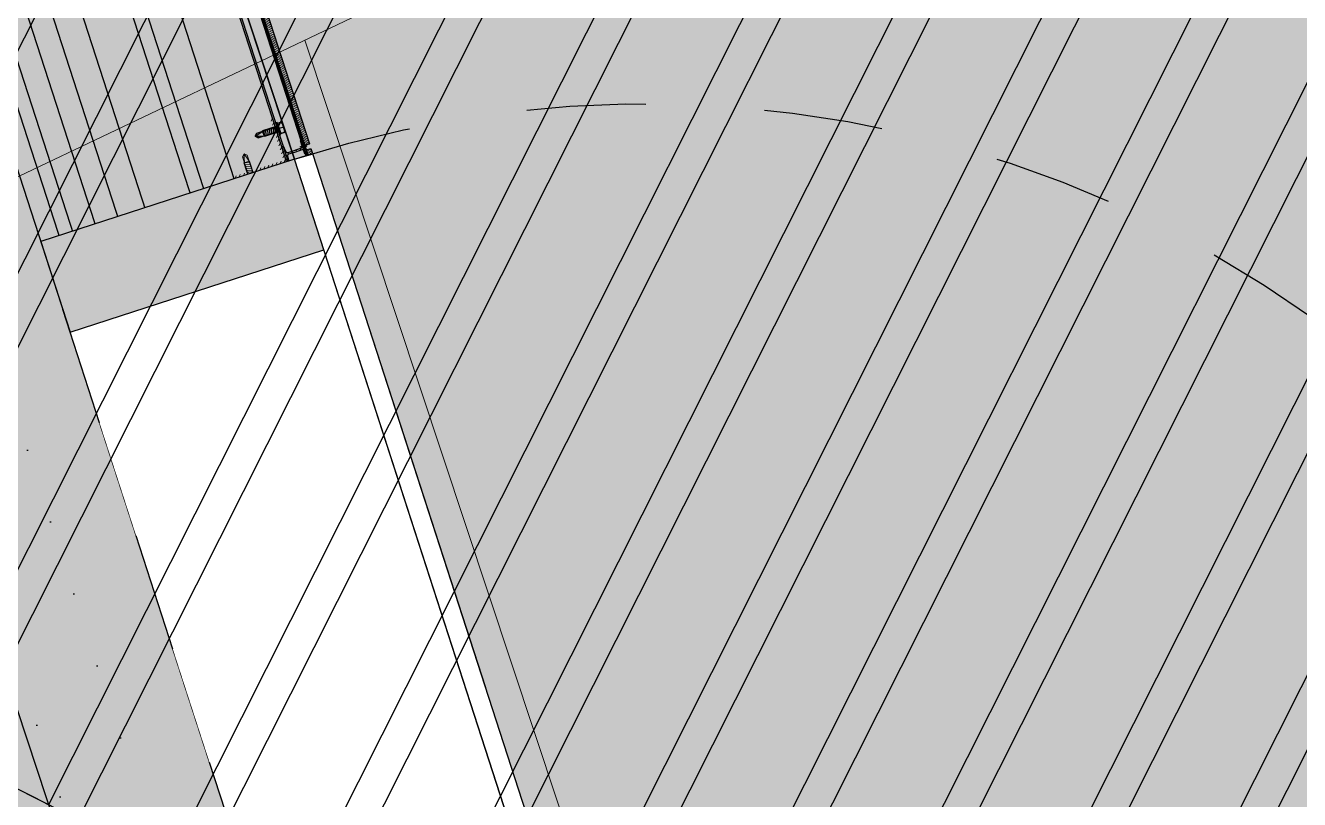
# Model space of a CAD drawing. Header units: metres. Extents: x 678805 to 1359287, y 2747329 to 5497370.
# Drawn here: x 679800.61 to 679801.948, y 2748602.629 to 2748603.442 of the extents above; entities that cross this region are included whole.
import ezdxf

# ---------------------------------------------------------------- set-up
doc = ezdxf.new("R2010")
doc.units = ezdxf.units.M
for name, pattern in [('XREF_MON_BUILDINGS$0$DASH_1', [0.4, 0.1, -0.3]), ('XREF_MON_BUILDINGS$0$Dash_2_', [0.25, 0.125, -0.125]), ('XREF_MON_BUILDINGS$0$Hidden', [0.004, 0.002, -0.002])]:
    doc.linetypes.add(name, pattern=pattern)
for name, color, linetype in [('00_XREF_MON_HSC_PAVEMENT', 7, 'Continuous'), ('00_XREF_TWQ_BUILDINGS', 7, 'Continuous'), ('XREF_MON_BUILDINGS$0$00-Modulos DEFINIDOS', 7, 'Continuous'), ('XREF_MON_BUILDINGS$0$00-Modulos ROOFS', 2, 'Continuous'), ('XREF_MON_BUILDINGS$0$02-H-INST', 252, 'Continuous'), ('XREF_MON_BUILDINGS$0$02-L-01_Structure t2', 7, 'Continuous'), ('XREF_MON_BUILDINGS$0$02-L-01_Struture aux', 4, 'Continuous'), ('XREF_MON_BUILDINGS$0$02-L-06_Plan Change', 252, 'Continuous'), ('XREF_MON_BUILDINGS$0$02-L-Insulation', 252, 'Continuous'), ('XREF_MON_BUILDINGS$0$02-L-INT Panel', 5, 'Continuous'), ('XREF_MON_BUILDINGS$0$02-L-panel', 5, 'Continuous'), ('XREF_MON_BUILDINGS$0$02-L-Pergola Profiles', 8, 'Continuous'), ('XREF_MON_BUILDINGS$0$02-L-Pergola Projection', 8, 'Continuous'), ('XREF_MON_BUILDINGS$0$02-L-Pergola Shades', 15, 'Continuous'), ('XREF_MON_BUILDINGS$0$02-L-Pergola Shades Schematic', 8, 'Continuous'), ('XREF_MON_BUILDINGS$0$COTAUX', 7, 'Continuous')]:
    doc.layers.add(name, color=color, linetype=linetype)
for name, color, linetype, true_color in [('XREF_MON_BUILDINGS$0$0-WIPEOUTS', 7, 'Continuous', 0xffffff), ('XREF_MON_BUILDINGS$0$02-L-06_Walls HATCH 01', 9, 'Continuous', 0x808080), ('XREF_MON_BUILDINGS$0$02-L-Pergola Wipeout', 7, 'Continuous', 0xffffff)]:
    doc.layers.add(name, color=color, linetype=linetype, true_color=true_color)
doc.layers.add('XREF_MON_BUILDINGS$0$00_AUX', color=3, linetype='Continuous', plot=False)
for name, color, linetype, lineweight in [('XREF_MON_BUILDINGS$0$02-H-251', 251, 'Continuous', 0), ('XREF_MON_BUILDINGS$0$02-H-254', 254, 'Continuous', 0), ('XREF_MON_BUILDINGS$0$02-L-01_Structure L', 7, 'Continuous', 5), ('XREF_MON_BUILDINGS$0$02-L-01_Structure T', 8, 'Continuous', 5)]:
    doc.layers.add(name, color=color, linetype=linetype, lineweight=lineweight)
for name, color, linetype, lineweight, true_color in [('XREF_MON_BUILDINGS$0$02-KH-12 Administration', 7, 'Continuous', 30, 0xffdf7f), ('XREF_MON_HSC_PAVEMENT$0$02-L-Joints-Paviment_06_Concrete Slab in sittu', 7, 'Continuous', 5, 0x999999), ('XREF_MON_HSC_PAVEMENT$0$03-TR-Pavement_06_Concrete Slab in situ', 7, 'Continuous', 9, 0xf7f7f7)]:
    doc.layers.add(name, color=color, linetype=linetype, lineweight=lineweight, true_color=true_color)
doc.layers.get('XREF_MON_BUILDINGS$0$02-KH-12 Administration').off()
doc.styles.add('XREF_MON_BUILDINGS$0$E100', font='verdana.ttf', dxfattribs={"height": 0.18})
doc.linetypes.add('XREF_MON_BUILDINGS$0$BATTING', pattern='A,0.0001,-0.1,[134,ltypeshp.shx,S=0.1,R=0,X=-0.1,Y=0],-0.2,[134,ltypeshp.shx,S=0.1,R=180,X=0.1,Y=0],-0.1', length=0.4001)
doc.dimstyles.new('XREF_MON_BUILDINGS$0$E100', dxfattribs={"dimscale": 0.03, "dimtxt": 12, "dimasz": 0.5, "dimexe": 0.1, "dimexo": 1, "dimgap": 4, "dimtad": 1, "dimzin": 0, "dimdsep": 46, "dimtxsty": 'XREF_MON_BUILDINGS$0$E100', "dimblk1": 'XREF_MON_BUILDINGS$0$LINCOT200', "dimblk2": 'XREF_MON_BUILDINGS$0$LINCOT200', "dimsah": 1, "dimcen": 0.1, "dimdle": 0.1, "dimse1": 1, "dimse2": 1, "dimclrt": 256, "dimadec": 0, "dimazin": 0, "dimtfac": 0.01538461538461539, "dimtofl": 0, "dimtmove": 0, "dimatfit": 3, "dimldrblk": 'XREF_MON_BUILDINGS$0$LINCOT200', "dimfxl": 1, "dimtolj": 1, "dimtzin": 0, "dimarcsym": 0})

# ---------------------------------------------------------------- blocks, each defined once
blk = doc.blocks.new('XREF_MON_BUILDINGS$0$LINCOT200')
for p, q in [((0, -9.999961704014428), (0, 10.00003829598555)), ((3.694822225952521e-13, 3.829598557558711e-05), (10.00000000000051, 3.829598557558711e-05))]:
    blk.add_line(p, q)
at = {"const_width": 1.875}
blk.add_lwpolyline([(3.535533801624467, -3.535495714255788), (-3.535533950636761, 3.535572157214077)], dxfattribs=at)
at = {"layer": 'XREF_MON_BUILDINGS$0$COTAUX'}
blk.add_line((0, 0), (-1.249999999999915, 0), dxfattribs=at)
blk = doc.blocks.new('*D90')
at = {"layer": 'DEFPOINTS', "color": 0, "transparency": 16777216}
for p in [(119.6986085125246, -56.82058442011478), (120.1565622668715, -56.82058442011478), (119.6986085111276, -61.62058442039418)]:
    blk.add_point(p, dxfattribs=at)
at = {"layer": 'XREF_MON_BUILDINGS$0$00_AUX', "color": 0, "lineweight": -2, "transparency": 16777216}
blk.add_line((120.1565622668715, -61.60558442039406), (120.1565622668715, -56.83558442011466), dxfattribs=at)
at = {"layer": 'XREF_MON_BUILDINGS$0$00_AUX', "color": 0, "lineweight": -2, "transparency": 16777216, "xscale": 0.015, "yscale": 0.015, "zscale": 0.015}
for p, rotation in [((120.1565622668715, -56.82058442011466), 90.00000000000006), ((120.1565622668715, -61.62058442039406), 270.0000000000001)]:
    blk.add_blockref('XREF_MON_BUILDINGS$0$LINCOT200', p, dxfattribs=dict(at, rotation=rotation))
at = {"layer": 'XREF_MON_BUILDINGS$0$00_AUX', "transparency": 16777216, "insert": (119.9424521258373, -59.22058442025437), "char_height": 0.18, "attachment_point": 5, "rotation": 90.00000000000006, "style": 'XREF_MON_BUILDINGS$0$E100'}
blk.add_mtext('\\A1;4.80', dxfattribs=at)
blk = doc.blocks.new('XREF_MON_BUILDINGS$0$AUTORROSCANTE')
at = {"layer": 'XREF_MON_BUILDINGS$0$02-L-01_Structure t2', "color": 0}
for p, q in [((-31.20000000000002, 5.629165124598842), (-26.19999999999959, 5.62916512459816)), ((-31.19999999999999, -3.410605131648481e-13), (-26.19999999999976, 0)), ((-2.365309734828713, 2.5), (-25, 2.5)), ((0, 0), (-8.999999999999972, 2.5)), ((0, 0), (-3.600692283157343, -1.09366380576239)), ((0, 0), (-2.365309734828713, 2.5)), ((0, 0), (-2.365309734828713, -2.5)), ((-31.20000000000002, -5.629165124598899), (-26.19999999999948, -5.629165124599581)), ((-2.365309734828713, -2.5), (-25, -2.5)), ((-3.600692283157343, -1.09366380576239), (-2.365309734828713, -2.5))]:
    blk.add_line(p, q, dxfattribs=at)
at = {"layer": 'XREF_MON_BUILDINGS$0$02-L-01_Structure t2', "color": 253}
for p, q in [((-25, 3.149999999999977), (-8.999999999999943, 3.150000000000034)), ((-23.47427264461649, -3.14999999999992), (-25, 2.662522019210144)), ((-21.40651940967126, -3.14999999999992), (-23.06020473028568, 3.149999999999864)), ((-19.338766174726, -3.14999999999992), (-20.99245149534045, 3.14999999999992)), ((-17.27101293978083, -3.14999999999992), (-18.92469826039516, 3.150000000000034)), ((-15.20325970483566, -3.14999999999992), (-16.85694502544993, 3.150000000000034)), ((-13.1355064698904, -3.14999999999992), (-14.78919179050473, 3.149999999999977)), ((-11.06775323494514, -3.14999999999992), (-12.72143855555953, 3.149999999999977)), ((-9, -3.14999999999992), (-10.65368532061433, 3.150000000000034)), ((-9, -3.14999999999992), (-8.999999999999972, 3.150000000000034)), ((-25, -3.149999999999977), (-9, -3.149999999999977)), ((-3.600692283157343, -1.09366380576239), (-9, -2.5))]:
    blk.add_line(p, q, dxfattribs=at)
at = {"layer": 'XREF_MON_BUILDINGS$0$02-L-01_Structure t2', "color": 0}
for points in [[(-31.20000000000002, 5.629165124598842), (-26.19999999999996, 5.629165124598842), (-26.19999999999996, -5.629165124599581), (-31.20000000000002, -5.629165124599581)], [(-26.19999999999951, 6.5), (-25, 6.5), (-25, -6.500000000000057), (-26.19999999999951, -6.500000000000057)]]:
    blk.add_lwpolyline(points, close=True, dxfattribs=at)
for centre, start, end in [((-26.98608579049073, 2.367525475711773), 129.2840388374925, 214.1828116507075), ((-26.98608579049073, -2.366719793068796), 145.8304296466695, 230.7332658614822)]:
    blk.add_arc(centre, 4.213914209509284, start, end, dxfattribs=at)
blk = doc.blocks.new('XREF_MON_BUILDINGS$0$ULMA_Montante VV')
at = {"layer": 'XREF_MON_BUILDINGS$0$02-H-251', "ltscale": 125}
h = blk.add_hatch(dxfattribs=at)
h.set_pattern_fill('ANSI31', color=256, scale=0.001, angle=450, style=0)
h.set_pattern_definition([(134.9999999999999, (-0.05125000000043656, -0.00250000000005457), (-0.002245064030267289, -0.002245064030267287), [])])
edge = h.paths.add_edge_path()
edge.add_line((-0.05095000000073924, -0.00250000000005457), (0.04844999999841093, -0.00250000000005457))
edge.add_arc((0.04844999999841093, -0.002200000000129876), 0.0003, 270, 360)
edge.add_line((0.04874999999992724, -0.002200000000129876), (0.04874999999992724, -0.0003000000001520675))
edge.add_arc((0.04844999999841093, -0.0003000000001520675), 0.0003, 0, 90)
edge.add_line((0.04844999999841093, 0), (0, 0))
edge.add_line((0, 0), (0, 0.05719999999996617))
edge.add_arc((-0.0003000000015163096, 0.05719999999996617), 0.0003, 0, 90)
edge.add_line((-0.0003000000015163096, 0.05749999999989086), (-0.002200000000811997, 0.05749999999989086))
edge.add_arc((-0.002200000000811997, 0.05719999999996617), 0.0003, 90, 180)
edge.add_line((-0.002500000000509317, 0.05719999999996617), (-0.002500000000509317, 0))
edge.add_line((-0.002500000000509317, 0), (-0.05095000000073924, 0))
edge.add_arc((-0.05095000000073924, -0.0003000000001520675), 0.0003, 90, 180)
edge.add_line((-0.05125000000043656, -0.0003000000001520675), (-0.05125000000043656, -0.002200000000129876))
edge.add_arc((-0.05095000000073924, -0.002200000000129876), 0.0003, 180, 270)
blk = doc.blocks.new('XREF_MON_BUILDINGS$0$ULMA_Autotaladrante')
at = {"layer": 'XREF_MON_BUILDINGS$0$02-L-01_Structure T', "color": 252}
for p, q in [((-0.02500000000509317, 2.273736754432321e-13), (-0.02263469026956955, 0.00250000000005457)), ((-0.02500000000509317, 2.273736754432321e-13), (-0.01600000000325963, 0.00250000000005457)), ((-0.02500000000509317, 2.273736754432321e-13), (-0.02263469026956955, -0.002499999999599822)), ((-0.02500000000509317, 2.273736754432321e-13), (-0.02139930772136722, -0.001093663805477263)), ((-0.02263469026956955, 0.00250000000005457), (0, 0.00250000000005457)), ((0, 0.003150000000232467), (-0.01600000000325963, 0.003150000000232467)), ((-0.01600000000325963, -0.003149999999777719), (-0.01600000000325963, 0.003150000000232467)), ((-0.01600000000325963, -0.003149999999777719), (-0.01434631468237058, 0.003150000000232467)), ((-0.01393224676803584, -0.003149999999777719), (-0.01227856144714679, 0.003150000000232467)), ((-0.0118644935323573, -0.003149999999777719), (-0.01021080821146825, 0.003150000000232467)), ((-0.00979674029713351, -0.003149999999777719), (-0.008143054976244457, 0.003150000000232467)), ((-0.00772898706190972, -0.003149999999777719), (-0.006075301741020667, 0.003150000000232467)), ((-0.005661233826231182, -0.003149999999777719), (-0.004007548505342129, 0.003150000000232467)), ((-0.003593480591007392, -0.003149999999777719), (-0.001939795270118339, 0.003150000000232467)), ((-0.001525727355783602, -0.003149999999777719), (0, 0.002662522019363678)), ((0.006200000001172157, 0.005629165124673818), (0.001200000000153523, 0.005629165124673818)), ((0.006200000001172157, 2.273736754432321e-13), (0.001200000000153523, 2.273736754432321e-13)), ((-0.02139930772136722, -0.001093663805477263), (-0.02263469026956955, -0.002499999999599822)), ((-0.02263469026956955, -0.002499999999599822), (0, -0.002499999999599822)), ((-0.02139930772136722, -0.001093663805477263), (-0.01600000000325963, -0.002499999999599822)), ((0, -0.003149999999777719), (-0.01600000000325963, -0.003149999999777719)), ((0.006200000001172157, -0.005629165124219071), (0.001200000000153523, -0.005629165124219071))]:
    blk.add_line(p, q, dxfattribs=at)
for points in [[(0.001200000000153523, 0.006499999999959982), (0, 0.006499999999959982), (0, -0.006499999999732609), (0.001200000000153523, -0.006499999999732609)], [(0.006200000001172157, 0.005629165124673818), (0.001200000000153523, 0.005629165124673818), (0.001200000000153523, -0.005629165124219071), (0.006200000001172157, -0.005629165124219071)]]:
    blk.add_lwpolyline(points, close=True, dxfattribs=at)
for centre, start, end in [((0.001986085791031655, 0.002367525475847287), 325.8171883654993, 50.71596115511253), ((0.001986085791031655, -0.002366719792689764), 309.2667341381091, 34.16957033823044)]:
    blk.add_arc(centre, 0.004213914210367771, start, end, dxfattribs=at)
blk = doc.blocks.new('XREF_MON_BUILDINGS$0$ULMA_Escuadra40x80_Seccion')
at = {"layer": 'XREF_MON_BUILDINGS$0$02-H-251', "ltscale": 125}
h = blk.add_hatch(dxfattribs=at)
h.set_pattern_fill('ANSI31', color=256, scale=0.001, angle=360, style=0)
h.set_pattern_definition([(45, (0, 0), (-0.002245064030267288, 0.002245064030267289), [])])
h.paths.add_polyline_path([(0, 0.0799999999994725), (0.002999999989697244, 0.0799999999994725), (0.002999999989697244, 0.002999999999701686), (0.03999999999359716, 0.002999999999701686), (0.03999999999359716, 0), (0, 0)])
at = {"layer": 'XREF_MON_BUILDINGS$0$02-L-01_Structure L', "linetype": 'Continuous'}
blk.add_lwpolyline([(0, 0.0799999999994725), (0.002999999989697244, 0.0799999999994725), (0.002999999989697244, 0.002999999999701686), (0.03999999999359716, 0.002999999999701686), (0.03999999999359716, 0), (0, 0)], close=True, dxfattribs=at)
blk = doc.blocks.new('XREF_MON_BUILDINGS$0$Kiosk door')
at = {"linetype": 'XREF_MON_BUILDINGS$0$Dash_2_'}
blk.add_wipeout([(-0.3650003588485287, -0.20273887368162846), (-0.3649995805811452, 0.09726091754812582), (0.834999707727285, 0.09726091754812582), (0.8349996411514713, -0.20273888156785946)], dxfattribs=at).dxf.layer = 'XREF_MON_BUILDINGS$0$0-WIPEOUTS'
at = {"layer": 'XREF_MON_BUILDINGS$0$02-L-06_Walls HATCH 01', "linetype": 'Continuous'}
h = blk.add_hatch(color=256, dxfattribs=at)
h.dxf.hatch_style = 1
h.paths.add_polyline_path([(0.8349997775229442, 0.09726260458085129), (0.7350005010742805, 0.09726468567793631), (0.7350005714583424, -0.1827374759855043), (0.8349998004780701, -0.1827409063021986)])
h.paths.add_polyline_path([(-0.2649995567047153, 0.09726103613911455), (-0.3649998889106872, 0.09726103613911455), (-0.3649999365919983, -0.1827395266227524), (-0.2649996043860263, -0.1827395266227524)])
at = {"linetype": 'Continuous'}
blk.add_lwpolyline([(-0.3649999363518257, 0.09726091754812596), (-0.2649995805807295, 0.09726091754812596), (-0.2649996471565431, -0.1827395200508933), (-0.3650000029276393, -0.1827395200508933)], close=True, dxfattribs=at)
at = {"layer": 'XREF_MON_BUILDINGS$0$02-L-06_Plan Change', "linetype": 'Continuous'}
for p, q in [((0.6349999970723608, -0.1827395266227524), (-0.3650000029276393, -0.1827395266227524)), ((-0.3650000029276393, -0.1827395266227524), (-0.3650000029276393, -0.2027388736816308))]:
    blk.add_line(p, q, dxfattribs=at)
at = {"layer": 'XREF_MON_BUILDINGS$0$02-L-06_Plan Change', "linetype": 'XREF_MON_BUILDINGS$0$Dash_2_'}
blk.add_lwpolyline([(0.8349997077205344, 0.09726376371885229), (-0.3649999363518257, 0.09726091754812596)], dxfattribs=at)
at = {"layer": 'XREF_MON_BUILDINGS$0$02-L-06_Plan Change', "linetype": 'Continuous'}
blk.add_lwpolyline([(-0.3650000029276393, -0.2027388736816308), (0.8349996411514713, -0.2027388815678594), (0.8349996411514713, -0.1827395279371219), (-0.3650000029276393, -0.1827395200508933)], close=True, dxfattribs=at)
at = {"layer": 'XREF_MON_BUILDINGS$0$02-L-06_Plan Change', "linetype": 'XREF_MON_BUILDINGS$0$Dash_2_'}
blk.add_arc((0.8349992605718095, -0.1827406837752702), 1.199999263500018, 179.9999441634501, 270.0001456018545, dxfattribs=at)
blk = doc.blocks.new('XREF_MON_BUILDINGS$0$A$C15E93CBA')
at = {"layer": 'XREF_MON_BUILDINGS$0$02-H-251', "linetype": 'XREF_MON_BUILDINGS$0$Hidden', "ltscale": 125}
h = blk.add_hatch(dxfattribs=at)
h.set_pattern_fill('ANSI31', color=256, scale=0.001, angle=360, style=0)
h.set_pattern_definition([(45, (-263.3496794583883, -176.9083393363592), (-0.002245064030267288, 0.002245064030267289), [])])
edge = h.paths.add_edge_path()
edge.add_line((-6.622849530617614, -4.773196867184708), (-6.620849530617662, -4.773196867184708))
edge.add_line((-6.620849530617662, -4.773196867184708), (-6.613978035985511, -4.773442277707147))
edge.add_line((-6.613978035985511, -4.773442277707147), (-6.613099202966524, -4.77438636115545))
edge.add_arc((-6.612879618392881, -4.774181953193477), 0.0003, 222.95, 312.9500000000114)
edge.add_line((-6.61267521043068, -4.774401537767119), (-6.61173094046184, -4.773522531118545))
edge.add_line((-6.61173094046184, -4.773522531118545), (-6.609980621926425, -4.773585042495654))
edge.add_line((-6.609980621926425, -4.773585042495654), (-6.609101752883944, -4.774529164642047))
edge.add_arc((-6.608882168310075, -4.774324756679164), 0.0003, 222.9500000000149, 312.9500000000114)
edge.add_line((-6.608677760347874, -4.774544341252806), (-6.607733451674576, -4.773665298575509))
edge.add_line((-6.607733451674576, -4.773665298575509), (-6.594778147556681, -4.774127988008843))
edge.add_arc((-6.594849530617594, -4.776126713717133), 0.002, 360, 447.95459151111373, ccw=False)
edge.add_line((-6.592849530617642, -4.776126713717133), (-6.592849530617642, -4.782856068196963))
edge.add_line((-6.592849530617642, -4.782856068196963), (-6.592849530617642, -4.792196867184941))
edge.add_line((-6.592849530617642, -4.792196867184941), (-6.597999530617599, -4.792196867184941))
edge.add_line((-6.597999530617599, -4.792196867184941), (-6.597999530617599, -4.793196867185145))
edge.add_line((-6.597999530617599, -4.793196867185145), (-6.592682136775139, -4.793196867185145))
edge.add_arc((-6.592682136775139, -4.793496867184842), 0.0003, 29.99999999999568, 90, ccw=False)
edge.add_line((-6.592422329153933, -4.793346867184994), (-6.590759338238868, -4.796227251942184))
edge.add_arc((-6.590499530617663, -4.796077251942336), 0.0003, 210.0000000000145, 389.9999999999957)
edge.add_line((-6.590239722996458, -4.795927251942487), (-6.591556303750295, -4.793646867184691))
edge.add_arc((-6.59129649612909, -4.793496867184842), 0.0003, 90, 209.9999999999957, ccw=False)
edge.add_line((-6.59129649612909, -4.793196867185145), (-6.583549530617702, -4.793196867185145))
edge.add_line((-6.583549530617702, -4.793196867185145), (-6.583549530617702, -4.792196867184941))
edge.add_line((-6.583549530617702, -4.792196867184941), (-6.58954953061756, -4.792196867184941))
edge.add_line((-6.58954953061756, -4.792196867184941), (-6.58954953061756, -4.790446867184585))
edge.add_arc((-6.589799530617611, -4.790446867184585), 0.0002500000000000272, 360, 540)
edge.add_line((-6.590049530617662, -4.790446867184585), (-6.590049530617662, -4.792196867184941))
edge.add_line((-6.590049530617662, -4.792196867184941), (-6.591049530617639, -4.792196867184941))
edge.add_line((-6.591049530617639, -4.792196867184941), (-6.591049530617639, -4.775952444343204))
edge.add_arc((-6.589049530617686, -4.775952444343204), 0.002, 97.44741685019778, 180, ccw=False)
edge.add_line((-6.589308763097179, -4.773969315875149), (-6.583399530617626, -4.773196867184708))
edge.add_line((-6.583399530617626, -4.773196867184708), (-6.583399530617626, -4.771396867184706))
edge.add_line((-6.583399530617626, -4.771396867184706), (-6.622849530617614, -4.771396867184706))
edge.add_line((-6.622849530617614, -4.771396867184706), (-6.622849530617614, -4.773196867184708))
h = blk.add_hatch(dxfattribs=at)
h.set_pattern_fill('ANSI31', color=256, scale=0.001, angle=360, style=0)
h.set_pattern_definition([(45, (-262.7496794583884, -176.9083393363592), (-0.002245064030267288, 0.002245064030267289), [])])
edge = h.paths.add_edge_path()
edge.add_line((-6.022849530617613, -4.773196867184708), (-6.02084953061766, -4.773196867184708))
edge.add_line((-6.02084953061766, -4.773196867184708), (-6.01397803598551, -4.773442277707147))
edge.add_line((-6.01397803598551, -4.773442277707147), (-6.013099202966522, -4.77438636115545))
edge.add_arc((-6.01287961839288, -4.774181953193477), 0.0003, 222.95, 312.9500000000114)
edge.add_line((-6.012675210430679, -4.774401537767119), (-6.011730940461838, -4.773522531118545))
edge.add_line((-6.011730940461838, -4.773522531118545), (-6.009980621926424, -4.773585042495654))
edge.add_line((-6.009980621926424, -4.773585042495654), (-6.009101752883943, -4.774529164642047))
edge.add_arc((-6.008882168310073, -4.774324756679164), 0.0003, 222.9500000000149, 312.9500000000114)
edge.add_line((-6.008677760347872, -4.774544341252806), (-6.007733451674575, -4.773665298575509))
edge.add_line((-6.007733451674575, -4.773665298575509), (-5.99477814755668, -4.774127988008843))
edge.add_arc((-5.994849530617593, -4.776126713717133), 0.002, 360, 447.95459151111373, ccw=False)
edge.add_line((-5.99284953061764, -4.776126713717133), (-5.99284953061764, -4.782856068196963))
edge.add_line((-5.99284953061764, -4.782856068196963), (-5.99284953061764, -4.792196867184941))
edge.add_line((-5.99284953061764, -4.792196867184941), (-5.997999530617598, -4.792196867184941))
edge.add_line((-5.997999530617598, -4.792196867184941), (-5.997999530617598, -4.793196867185145))
edge.add_line((-5.997999530617598, -4.793196867185145), (-5.992682136775137, -4.793196867185145))
edge.add_arc((-5.992682136775137, -4.793496867184842), 0.0003, 29.99999999999568, 90, ccw=False)
edge.add_line((-5.992422329153932, -4.793346867184994), (-5.990759338238867, -4.796227251942184))
edge.add_arc((-5.990499530617662, -4.796077251942336), 0.0003, 210.0000000000145, 389.9999999999957)
edge.add_line((-5.990239722996456, -4.795927251942487), (-5.991556303750293, -4.793646867184691))
edge.add_arc((-5.991296496129088, -4.793496867184842), 0.0003, 90, 209.9999999999957, ccw=False)
edge.add_line((-5.991296496129088, -4.793196867185145), (-5.983549530617701, -4.793196867185145))
edge.add_line((-5.983549530617701, -4.793196867185145), (-5.983549530617701, -4.792196867184941))
edge.add_line((-5.983549530617701, -4.792196867184941), (-5.989549530617559, -4.792196867184941))
edge.add_line((-5.989549530617559, -4.792196867184941), (-5.989549530617559, -4.790446867184585))
edge.add_arc((-5.98979953061761, -4.790446867184585), 0.0002500000000000272, 360, 540)
edge.add_line((-5.990049530617661, -4.790446867184585), (-5.990049530617661, -4.792196867184941))
edge.add_line((-5.990049530617661, -4.792196867184941), (-5.991049530617637, -4.792196867184941))
edge.add_line((-5.991049530617637, -4.792196867184941), (-5.991049530617637, -4.775952444343204))
edge.add_arc((-5.989049530617685, -4.775952444343204), 0.002, 97.44741685019778, 180, ccw=False)
edge.add_line((-5.989308763097178, -4.773969315875149), (-5.983399530617625, -4.773196867184708))
edge.add_line((-5.983399530617625, -4.773196867184708), (-5.983399530617625, -4.771396867184706))
edge.add_line((-5.983399530617625, -4.771396867184706), (-6.022849530617613, -4.771396867184706))
edge.add_line((-6.022849530617613, -4.771396867184706), (-6.022849530617613, -4.773196867184708))
at = {"layer": 'XREF_MON_BUILDINGS$0$02-H-254', "ltscale": 125}
h = blk.add_hatch(dxfattribs=at)
h.set_pattern_fill('ANSI31', color=256, scale=0.0005, style=0)
h.set_pattern_definition([(45, (-264.0924376729239, -176.7810357870452), (-0.001122532015133644, 0.001122532015133644), [])])
h.paths.add_polyline_path([(-7.189349530598086, -4.800090484483974), (-6.594480067142349, -4.800090484483974), (-6.594480067142349, -4.795158296317908), (-7.189349530598086, -4.795160024455868)])
h = blk.add_hatch(dxfattribs=at)
h.set_pattern_fill('ANSI31', color=256, scale=0.0005, style=0)
h.set_pattern_definition([(45, (-263.492437672924, -176.7810357870452), (-0.001122532015133644, 0.001122532015133644), [])])
h.paths.add_polyline_path([(-6.589349530598085, -4.800090484483974), (-5.994480067142348, -4.800090484483974), (-5.994480067142348, -4.795158296317908), (-6.589349530598085, -4.795160024455868)])
h = blk.add_hatch(dxfattribs=at)
h.set_pattern_fill('ANSI31', color=256, scale=0.0005, style=0)
h.set_pattern_definition([(45, (-262.892437672924, -176.7810357870452), (-0.001122532015133644, 0.001122532015133644), [])])
h.paths.add_polyline_path([(-5.989349530598091, -4.800090484483974), (-5.394480067142354, -4.800090484483974), (-5.394480067142354, -4.795158296317908), (-5.989349530598091, -4.795160024455868)])
at = {"layer": 'XREF_MON_BUILDINGS$0$02-H-INST', "linetype": 'Continuous'}
h = blk.add_hatch(dxfattribs=at)
h.set_pattern_fill('DOTS', color=256, scale=0.05)
h.set_pattern_definition([(0, (-81.35663180316013, 95.47161654692792), (0.0396875, 0.079375), [0, -0.079375])])
h.paths.add_polyline_path([(-5.118481719630395, -3.203880019580339), (-9.281187636940686, -3.196298528661828), (-9.277500000008018, -4.477589368750444), (-5.099794082699532, -4.485170859667676)])
at = {"layer": 'XREF_MON_BUILDINGS$0$02-L-01_Struture aux', "linetype": 'Continuous'}
for p, q in [((-9.320014072667632, -4.585089199551874), (-5.080014072664049, -4.585089199555995)), ((-9.320014072667632, -4.615089199564522), (-5.080014072664049, -4.615089199568644))]:
    blk.add_line(p, q, dxfattribs=at)
at = {"layer": 'XREF_MON_BUILDINGS$0$02-L-01_Struture aux'}
for p, q in [((-4.832245890048235, -4.771396980764393), (-9.555156767600707, -4.771396895017574)), ((-9.555156767646295, -4.7733468923185), (-4.832245890048235, -4.773346867182738))]:
    blk.add_line(p, q, dxfattribs=at)
at = {"layer": 'XREF_MON_BUILDINGS$0$02-L-01_Struture aux', "linetype": 'XREF_MON_BUILDINGS$0$Hidden'}
for p, q in [((-6.622849530617614, -4.771396867184706), (-6.622849530617614, -4.773196867184708)), ((-6.622849530617614, -4.771396867184706), (-6.583399530617626, -4.771396867184706)), ((-6.622849530617614, -4.773196867184708), (-6.620849530617662, -4.773196867184708)), ((-6.621599530617587, -4.773196867184708), (-6.620849530617662, -4.773196867184708)), ((-6.613978035985511, -4.773442277707147), (-6.620849530617662, -4.773196867184708)), ((-6.613099202966524, -4.77438636115545), (-6.613978035985511, -4.773442277707147)), ((-6.61267521043068, -4.774401537767119), (-6.61173094046184, -4.773522531118545)), ((-6.609980621926425, -4.773585042495654), (-6.61173094046184, -4.773522531118545)), ((-6.609101752883944, -4.774529164642047), (-6.609980621926425, -4.773585042495654)), ((-6.608677760347874, -4.774544341252806), (-6.607733451674576, -4.773665298575509)), ((-6.594778147556681, -4.774127988008843), (-6.607733451674576, -4.773665298575509)), ((-6.592849530617642, -4.776126713717133), (-6.592849530617642, -4.782856068196963)), ((-6.591049530617639, -4.775952444343204), (-6.591049530617639, -4.792196867184941)), ((-6.589308763097179, -4.773969315875149), (-6.583399530617626, -4.773196867184708)), ((-6.583399530617626, -4.771396867184706), (-6.583399530617626, -4.773196867184708)), ((-6.022849530617613, -4.771396867184706), (-6.022849530617613, -4.773196867184708)), ((-6.022849530617613, -4.771396867184706), (-5.983399530617625, -4.771396867184706)), ((-6.022849530617613, -4.773196867184708), (-6.02084953061766, -4.773196867184708)), ((-6.021599530617586, -4.773196867184708), (-6.02084953061766, -4.773196867184708)), ((-6.01397803598551, -4.773442277707147), (-6.02084953061766, -4.773196867184708)), ((-6.013099202966522, -4.77438636115545), (-6.01397803598551, -4.773442277707147)), ((-6.012675210430679, -4.774401537767119), (-6.011730940461838, -4.773522531118545)), ((-6.009980621926424, -4.773585042495654), (-6.011730940461838, -4.773522531118545)), ((-6.009101752883943, -4.774529164642047), (-6.009980621926424, -4.773585042495654)), ((-6.008677760347872, -4.774544341252806), (-6.007733451674575, -4.773665298575509)), ((-5.99477814755668, -4.774127988008843), (-6.007733451674575, -4.773665298575509)), ((-5.99284953061764, -4.776126713717133), (-5.99284953061764, -4.782856068196963)), ((-5.991049530617637, -4.775952444343204), (-5.991049530617637, -4.792196867184941)), ((-5.989308763097178, -4.773969315875149), (-5.983399530617625, -4.773196867184708)), ((-5.983399530617625, -4.771396867184706), (-5.983399530617625, -4.773196867184708)), ((-6.592849530617642, -4.782856068196963), (-6.592849530617642, -4.792196867184941)), ((-6.589849530617656, -4.790446867184585), (-6.589849530617656, -4.792196867184941)), ((-6.589349530617611, -4.790446867184585), (-6.589349530617554, -4.792196867184941)), ((-5.99284953061764, -4.782856068196963), (-5.99284953061764, -4.792196867184941)), ((-5.989849530617654, -4.790446867184585), (-5.989849530617654, -4.792196867184941)), ((-5.989349530617609, -4.790446867184585), (-5.989349530617552, -4.792196867184941)), ((-6.597999530617599, -4.792196867184941), (-6.592849530617642, -4.792196867184941)), ((-6.597999530617599, -4.792196867184941), (-6.597999530617599, -4.793196867185145)), ((-6.597999530617599, -4.793196867185145), (-6.592682136775139, -4.793196867185145)), ((-6.590759338238868, -4.796227251942184), (-6.592422329153933, -4.793346867184994)), ((-6.590239722996458, -4.795927251942487), (-6.591556303750295, -4.793646867184691)), ((-6.59129649612909, -4.793196867185145), (-6.583549530617702, -4.793196867185145)), ((-6.591049530617639, -4.792196867184941), (-6.589849530617656, -4.792196867184941)), ((-6.589349530617554, -4.792196867184941), (-6.583549530617702, -4.792196867184941)), ((-6.583549530617702, -4.792196867184941), (-6.583549530617702, -4.793196867185145)), ((-5.997999530617598, -4.792196867184941), (-5.99284953061764, -4.792196867184941)), ((-5.997999530617598, -4.792196867184941), (-5.997999530617598, -4.793196867185145)), ((-5.997999530617598, -4.793196867185145), (-5.992682136775137, -4.793196867185145)), ((-5.990759338238867, -4.796227251942184), (-5.992422329153932, -4.793346867184994)), ((-5.990239722996456, -4.795927251942487), (-5.991556303750293, -4.793646867184691)), ((-5.991296496129088, -4.793196867185145), (-5.983549530617701, -4.793196867185145)), ((-5.991049530617637, -4.792196867184941), (-5.989849530617654, -4.792196867184941)), ((-5.989349530617552, -4.792196867184941), (-5.983549530617701, -4.792196867184941)), ((-5.983549530617701, -4.792196867184941), (-5.983549530617701, -4.793196867185145))]:
    blk.add_line(p, q, dxfattribs=at)
at = {"layer": 'XREF_MON_BUILDINGS$0$02-L-01_Struture aux', "linetype": 'Continuous'}
for points in [[(-6.19754791538778, -4.53508919956866), (-6.235014072678858, -4.535089199562321), (-6.235014072678858, -4.585089199562333), (-6.19754791538778, -4.585089199562304), (-6.19754791538778, -4.580089199562309), (-6.230014072678834, -4.580089199562337), (-6.230014072678834, -4.54008919956317), (-6.197547915380163, -4.540089199568655), (-6.197547915380163, -4.53508919956866)], [(-6.19754791538778, -4.665089199555979), (-6.235014072678858, -4.665089199562317), (-6.235014072678858, -4.615089199562306), (-6.19754791538778, -4.615089199562334), (-6.19754791538778, -4.620089199562329), (-6.230014072678834, -4.620089199562301), (-6.230014072678834, -4.660089199561469), (-6.197547915380163, -4.660089199555983), (-6.197547915380163, -4.665089199555979)]]:
    blk.add_lwpolyline(points, dxfattribs=at)
at = {"layer": 'XREF_MON_BUILDINGS$0$02-L-01_Struture aux'}
for points in [[(-4.832245890048235, -4.793241574025274), (-9.555156848362245, -4.793241600076897)], [(-9.555156768093468, -4.792471448207095), (-4.832245890048235, -4.792471422155472)]]:
    blk.add_lwpolyline(points, dxfattribs=at)
at = {"layer": 'XREF_MON_BUILDINGS$0$02-L-01_Struture aux', "linetype": 'XREF_MON_BUILDINGS$0$Hidden'}
for centre, radius, start, end in [((-6.612879618392881, -4.774181953193477), 0.0003, 222.9499999742426, 312.9500000060333), ((-6.608882168310075, -4.774324756679164), 0.0003, 222.9500000717975, 312.9500000060333), ((-6.594849530617594, -4.776126713717133), 0.002, 0, 87.9545915139035), ((-6.589049530617686, -4.775952444343204), 0.002, 97.4474168504475, 180), ((-6.01287961839288, -4.774181953193477), 0.0003, 222.9499999742426, 312.9500000060333), ((-6.008882168310073, -4.774324756679164), 0.0003, 222.9500000717975, 312.9500000060333), ((-5.994849530617593, -4.776126713717133), 0.002, 0, 87.9545915139035), ((-5.989049530617685, -4.775952444343204), 0.002, 97.4474168504475, 180), ((-6.589599530617605, -4.790446867184585), 0.0002500000000000272, 0, 180), ((-5.989599530617603, -4.790446867184585), 0.0002500000000000272, 0, 180), ((-6.592682136775139, -4.793496867184842), 0.0003, 29.99999996828961, 90), ((-6.59129649612909, -4.793496867184842), 0.0003, 90, 209.9999999682894), ((-6.590499530617663, -4.796077251942336), 0.0003, 209.9999999682894, 29.99999996828961), ((-5.992682136775137, -4.793496867184842), 0.0003, 29.99999996828961, 90), ((-5.991296496129088, -4.793496867184842), 0.0003, 90, 209.9999999682894), ((-5.990499530617662, -4.796077251942336), 0.0003, 209.9999999682894, 29.99999996828961)]:
    blk.add_arc(centre, radius, start, end, dxfattribs=at)
at = {"layer": 'XREF_MON_BUILDINGS$0$02-L-Insulation', "linetype": 'XREF_MON_BUILDINGS$0$BATTING', "ltscale": 0.04}
blk.add_line((-9.320014072667632, -4.560089199559229), (-5.085014072664073, -4.560089199563322), dxfattribs=at)
at = {"layer": 'XREF_MON_BUILDINGS$0$02-L-Insulation', "linetype": 'XREF_MON_BUILDINGS$0$BATTING', "ltscale": 0.08}
blk.add_line((-9.320014072667682, -4.713455833308899), (-4.886647438911403, -4.713455833315209), dxfattribs=at)
at = {"layer": 'XREF_MON_BUILDINGS$0$02-L-INT Panel', "linetype": 'Continuous'}
for p, q in [((-9.320014072667618, -4.500089199558204), (-5.080014072660902, -4.500089199562325)), ((-9.320014072667632, -4.520089199558214), (-5.080014072660923, -4.520089199562335)), ((-9.320014072667632, -4.535089199556353), (-5.080014072664049, -4.535089199560446)), ((-9.320014072667632, -4.665089199558224), (-5.080014072664049, -4.665089199562317)), ((-9.320014072667632, -4.680089199556306), (-5.080014072664049, -4.68008919956236))]:
    blk.add_line(p, q, dxfattribs=at)
at = {"layer": 'XREF_MON_BUILDINGS$0$02-L-panel'}
blk.add_line((-8.992950064402336, -4.795168750128369), (-4.823876957297109, -4.795156615411088), dxfattribs=at)
for points in [[(-6.594480067142349, -4.795159644909688), (-6.594480067142349, -4.800090484483974), (-7.189349530598086, -4.800090484483974), (-7.189349530598086, -4.795164998787186), (-6.764677127788701, -4.795158790752453)], [(-5.994480067142348, -4.795159644909688), (-5.994480067142348, -4.800090484483974), (-6.589349530598085, -4.800090484483974), (-6.589349530598085, -4.795164998787186), (-6.1646771277887, -4.795158790752453)], [(-5.394480067142354, -4.795159644909688), (-5.394480067142354, -4.800090484483974), (-5.989349530598091, -4.800090484483974), (-5.989349530598091, -4.795164998787186), (-5.564677127788698, -4.795158790752453)]]:
    blk.add_lwpolyline(points, dxfattribs=at)
at = {"layer": 'XREF_MON_BUILDINGS$0$02-L-panel', "ltscale": 125}
for points in [[(-6.589349530598085, -4.795164998787186), (-6.589349530598085, -4.800090484483974)], [(-5.989349530598091, -4.795164998787186), (-5.989349530598091, -4.800090484483974)]]:
    blk.add_lwpolyline(points, dxfattribs=at)
at = {"layer": 'XREF_MON_BUILDINGS$0$02-L-01_Struture aux'}
for name, p, rotation in [('XREF_MON_BUILDINGS$0$ULMA_Escuadra40x80_Seccion', (-6.600199158704889, -4.680089199559177), 180), ('XREF_MON_BUILDINGS$0$ULMA_Escuadra40x80_Seccion', (-6.000199158704888, -4.680089199559177), 180), ('XREF_MON_BUILDINGS$0$ULMA_Autotaladrante', (-6.60319915869276, -4.731562374348414), 180.0094821091939), ('XREF_MON_BUILDINGS$0$ULMA_Autotaladrante', (-6.003199158692759, -4.731562374348414), 180.0094821091939), ('XREF_MON_BUILDINGS$0$ULMA_Autotaladrante', (-6.610466849007778, -4.774769548047118), 270.0047410520664), ('XREF_MON_BUILDINGS$0$ULMA_Autotaladrante', (-6.010466849007777, -4.774769548047118), 270.0047410520664)]:
    blk.add_blockref(name, p, dxfattribs=dict(at, rotation=rotation))
for p in [(-6.597699158704089, -4.768896867184594), (-5.997699158704087, -4.768896867184594)]:
    blk.add_blockref('XREF_MON_BUILDINGS$0$ULMA_Montante VV', p, dxfattribs=at)
at = {"layer": 'XREF_MON_BUILDINGS$0$02-L-01_Struture aux', "xscale": -0.001000000003841706, "yscale": 0.000999999996565748, "zscale": 0.001, "rotation": 270}
for p in [(-6.636094870512764, -4.748569415070563), (-6.564251824037754, -4.74844686728062), (-6.036094870512763, -4.748569415070563), (-5.964251824037753, -4.74844686728062)]:
    blk.add_blockref('XREF_MON_BUILDINGS$0$AUTORROSCANTE', p, dxfattribs=at)
at = {"layer": 'XREF_MON_BUILDINGS$0$02-L-06_Walls HATCH 01', "linetype": 'Continuous', "xscale": -1}
blk.add_blockref('XREF_MON_BUILDINGS$0$Kiosk door', (-6.365010865399093, -4.597350117107226), dxfattribs=at)
blk = doc.blocks.new('XREF_MON_BUILDINGS$0$lamas aluminiotriangulo')
for points in [[(680246.3345229826, 2748651.771409394), (680244.2071790965, 2748653.898753279)], [(680246.4087691946, 2748651.845655606), (680244.35567152, 2748653.898753279)], [(680244.4051689956, 2748653.898753279), (680246.4335179324, 2748651.870404344)], [(680246.5077641442, 2748651.944650555), (680244.5536614204, 2748653.898753279)], [(680244.603158896, 2748653.898753279), (680246.5325128823, 2748651.969399293)], [(680246.6067590942, 2748652.043645505), (680244.7516513198, 2748653.898753279)], [(680244.8011487954, 2748653.898753279), (680246.631507832, 2748652.068394243)], [(680246.7057540439, 2748652.142640455), (680244.9496412195, 2748653.898753279)], [(680244.9991386951, 2748653.898753279), (680246.7305027819, 2748652.167389193)], [(680246.8047489935, 2748652.241635405), (680245.1476311169, 2748653.898753279)], [(680245.1971285925, 2748653.898753279), (680246.8294977313, 2748652.266384142)], [(680246.9037439433, 2748652.340630354), (680245.3456210169, 2748653.898753279)], [(680245.3951184925, 2748653.898753279), (680246.9284926811, 2748652.365379092)], [(680247.0027388929, 2748652.439625304), (680245.5436109164, 2748653.898753279)], [(680244.1824303594, 2748653.874004542), (680246.3097742449, 2748651.746660656)], [(680246.235528033, 2748651.672414444), (680244.1824303595, 2748653.725512119)], [(680244.1824303595, 2748653.676014643), (680246.2107792951, 2748651.647665706)], [(680246.1365330835, 2748651.573419494), (680244.1824303595, 2748653.527522218)], [(680244.1824303595, 2748653.478024743), (680246.1117843456, 2748651.548670756)], [(680246.0375381333, 2748651.474424544), (680244.1824303595, 2748653.329532319)], [(680244.1824303595, 2748653.280034843), (680246.0127893958, 2748651.449675806)], [(680245.9385431835, 2748651.375429594), (680244.1824303595, 2748653.131542419)], [(680244.1824303595, 2748653.082044943), (680245.913794446, 2748651.350680856)]]:
    blk.add_lwpolyline(points)
blk = doc.blocks.new('XREF_MON_BUILDINGS$0$PERGOLA PLANA')
at = {"layer": 'XREF_MON_BUILDINGS$0$02-L-Pergola Wipeout', "true_color": 0xfcfcfc}
h = blk.add_hatch(color=7, dxfattribs=at)
h.dxf.hatch_style = 1
h.paths.add_polyline_path([(4.612218253081664, 9.290000000968575), (0.3099999981932342, 4.987781745847315), (0.3099999986588955, 9.290000000037253)])
h.paths.add_polyline_path([(0.332781744771637, 4.855000000447035), (4.744999998947605, 9.267218254506588), (4.744999999529682, 4.900563496164978), (4.699436504277401, 4.855000000447035)])
h.paths.add_polyline_path([(4.854999999050051, 9.290000001899898), (9.13443650235422, 9.29000000236556), (4.854999999632128, 5.010563495568931)])
h.paths.add_polyline_path([(9.289999997243285, 9.134436507709324), (9.289999997825362, 4.855000001844019), (5.010563491727225, 4.855000000912696)])
h.paths.add_polyline_path([(4.900563491159119, 4.745000001043081), (9.267218253924511, 4.745000001508743), (4.85500000033062, 0.3327817460522056), (4.854999999166466, 4.699436508584768)])
h.paths.add_polyline_path([(9.289999997825362, 4.612218253780156), (9.289999998291023, 0.3100000019185245), (4.987781747244298, 0.3100000009872019)])
h.paths.add_polyline_path([(0.465563491685316, 0.3100000000558794), (4.744999999064021, 4.589436508249491), (4.745000000111759, 0.3100000014528632)])
h.paths.add_polyline_path([(0.3099999980768189, 4.745000000111759), (4.589436504989862, 4.745000000111759), (0.3099999976111576, 0.4655634895898402)])
h.paths.add_polyline_path([(9.399999998277053, 0.2000000020489097), (0.1999999997206032, 0.1999999997206032), (0.1999999986728653, 9.399999999906868), (9.399999999324791, 9.400000001769513)])
at = {"layer": 'XREF_MON_BUILDINGS$0$02-L-Pergola Profiles'}
blk.add_line((0.3099999988917261, 0.4655634914524853), (9.134436504682526, 9.290000004693866), dxfattribs=at)
at = {"layer": 'XREF_MON_BUILDINGS$0$02-L-Pergola Projection', "linetype": 'XREF_MON_BUILDINGS$0$DASH_1'}
blk.add_line((0.3099999988917261, 0.4655634914524853), (9.134436504682526, 9.290000004693866), dxfattribs=at)
at = {"layer": 'XREF_MON_BUILDINGS$0$02-L-Pergola Shades'}
blk.add_blockref('XREF_MON_BUILDINGS$0$lamas aluminiotriangulo', (-680243.8724303602, -2748649.153753279), dxfattribs=at)
at = {"layer": 'XREF_MON_BUILDINGS$0$02-L-Pergola Shades Schematic'}
blk.add_blockref('XREF_MON_BUILDINGS$0$lamas aluminiotriangulo', (-680243.8724303602, -2748649.153753279), dxfattribs=at)
blk = doc.blocks.new('XREF_MON_HSC_PAVEMENT')
at = {"layer": 'XREF_MON_HSC_PAVEMENT$0$03-TR-Pavement_06_Concrete Slab in situ', "linetype": 'Continuous'}
h = blk.add_hatch(color=256, dxfattribs=at)
h.dxf.hatch_style = 1
h.paths.add_polyline_path([(679764.8595081758, 2748618.962261748), (679827.2147204854, 2748639.558390062), (679835.4556343118, 2748614.728242476), (679775.6626727318, 2748586.251462926)])
at = {"layer": 'XREF_MON_HSC_PAVEMENT$0$02-L-Joints-Paviment_06_Concrete Slab in sittu'}
blk.add_line((679833.9824436834, 2748619.167014855), (679774.1887387166, 2748590.714373659), dxfattribs=at)
blk.add_lwpolyline([(679800.9032918945, 2748603.426407421), (679802.3764825208, 2748598.987635041)], dxfattribs=at)
blk = doc.blocks.new('XREF_MON_BUILDINGS$0$modulo kiosco')
at = {"layer": 'XREF_MON_BUILDINGS$0$0-WIPEOUTS', "true_color": 0xfcfcfc}
h = blk.add_hatch(color=7, dxfattribs=at)
h.dxf.hatch_style = 1
h.paths.add_polyline_path([(119.6986085139215, -61.62058441969566), (119.6986085125245, -56.82058442011476), (124.4986085132696, -56.82058442058042), (124.4986085123383, -61.62058442132547)])
at = {"layer": 'XREF_MON_BUILDINGS$0$00-Modulos ROOFS', "lineweight": 0}
blk.add_lwpolyline([(119.6986085139215, -61.62058441969566), (119.6986085125245, -56.82058442011476), (124.4986085132696, -56.82058442058042), (124.4986085123383, -61.62058442132547)], close=True, dxfattribs=at)
at = {"layer": 'XREF_MON_BUILDINGS$0$00-Modulos ROOFS'}
blk.add_lwpolyline([(124.4986085137352, -57.12058442062698), (124.4986085132696, -56.82058442058042), (124.1986085125245, -56.82058442151174), (119.9986085128039, -56.82058442034759), (119.6986085125245, -56.82058442011476), (119.6986085125245, -57.12058442085981), (119.6986085134558, -61.32058442058042), (119.6986085139215, -61.62058441969566), (119.9986085128039, -61.62058442062698), (124.1986085125245, -61.62058442109264), (124.4986085123383, -61.62058442132547), (124.4986085128039, -61.32058442081325)], close=True, dxfattribs=at)
at = {"layer": 'XREF_MON_BUILDINGS$0$00_AUX', "color": 253}
dim = blk.add_linear_dim(base=(120.1565622668715, -56.82058442011478), p1=(119.6986085111275, -61.62058442039415), p2=(119.6986085125245, -56.82058442011476), angle=90, dimstyle='XREF_MON_BUILDINGS$0$E100', dxfattribs=at)
dim.commit()
dim.dimension.update_dxf_attribs({"geometry": '*D90', "text_midpoint": (119.9424521258372, -59.2205844202545)})
blk = doc.blocks.new('XREF_MON_BUILDINGS')
at = {"layer": 'XREF_MON_BUILDINGS$0$02-KH-12 Administration', "linetype": 'Continuous', "rotation": 198.2651524443068}
blk.add_blockref('XREF_MON_BUILDINGS$0$modulo kiosco', (679933.4888559775, 2748583.465458047, 7.827122606979041e-06), dxfattribs=at)
at = {"layer": 'XREF_MON_BUILDINGS$0$00-Modulos DEFINIDOS', "rotation": 107.9486422297345}
blk.add_blockref('XREF_MON_BUILDINGS$0$A$C15E93CBA', (679794.4960664306, 2748607.536258159, 2.192715217898053e-06), dxfattribs=at)
at = {"layer": 'XREF_MON_BUILDINGS$0$02-L-Pergola Projection', "xscale": -1, "rotation": 18.26515243161932}
blk.add_blockref('XREF_MON_BUILDINGS$0$PERGOLA PLANA', (679804.2925819692, 2748600.657603528, 3.563790448099723e-06), dxfattribs=at)

msp = doc.modelspace()

# ---------------------------------------------------------------- block references
at = {"layer": '00_XREF_MON_HSC_PAVEMENT'}
msp.add_blockref('XREF_MON_HSC_PAVEMENT', (0, 0), dxfattribs=at)

# ---------------------------------------------------------------- next in the draw order: block references
at = {"layer": '00_XREF_TWQ_BUILDINGS'}
msp.add_blockref('XREF_MON_BUILDINGS', (0, 0), dxfattribs=at)

# ---------------------------------------------------------------- next in the draw order: block references
msp.add_blockref('XREF_MON_BUILDINGS', (0, 0))

doc.saveas('drawing.dxf')
